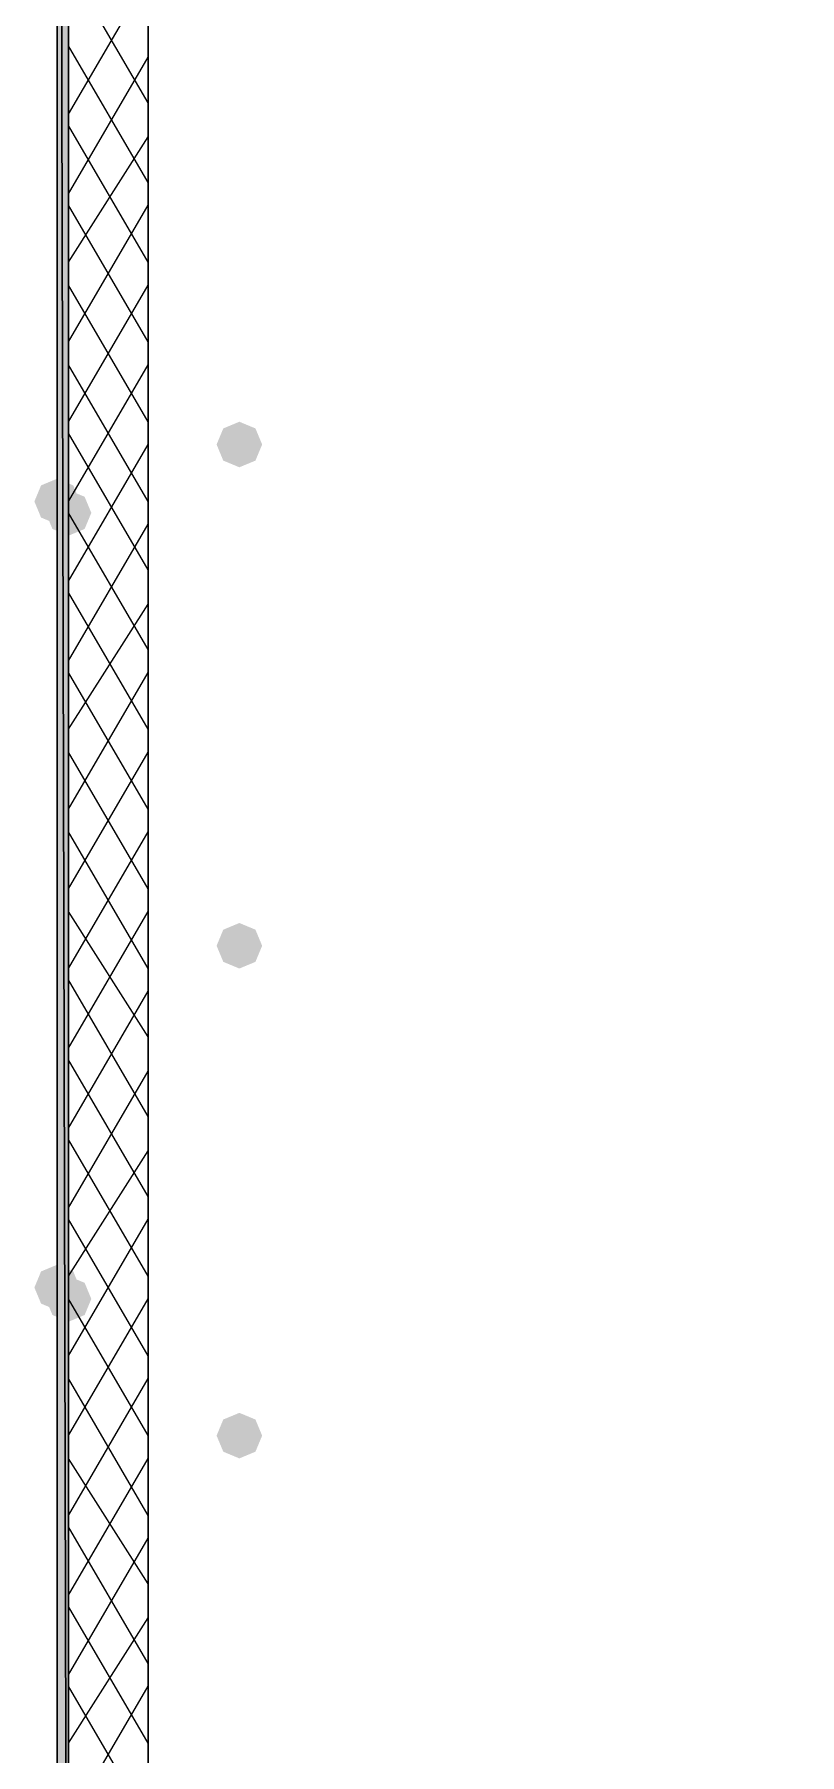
# Model space of a CAD drawing. Header units: millimetres. Extents: x 0 to 420, y 0 to 297.
# Drawn here: x 104.39 to 107.24, y 172.3 to 178.69 of the extents above; entities that cross this region are included whole.
import ezdxf

# ---------------------------------------------------------------- set-up
doc = ezdxf.new("R2010")
doc.units = ezdxf.units.MM
doc.layers.get('0').update_dxf_attribs({"linetype": 'CONTINUOUS'})

msp = doc.modelspace()

# ---------------------------------------------------------------- hatches: boundary and pattern name
at = {"true_color": 0x000007}
h = msp.add_hatch(color=0, dxfattribs=at)
h.paths.add_polyline_path([(104.521, 185.631667), (104.478667, 185.631667), (104.521, 168.232667)], flags=0)
h.paths.add_polyline_path([(104.478667, 185.631667), (104.521, 168.232667), (104.478667, 168.232667)], flags=0)
for points in [[(105.240667, 177.165), (105.215796, 177.105204), (105.156, 177.080333), (105.096204, 177.105204), (105.071333, 177.165), (105.096204, 177.224796), (105.156, 177.249667), (105.215796, 177.224796)], [(105.240667, 175.302333), (105.215796, 175.242537), (105.156, 175.217667), (105.096204, 175.242537), (105.071333, 175.302333), (105.096204, 175.362129), (105.156, 175.387), (105.215796, 175.362129)], [(105.240667, 173.482), (105.215796, 173.422204), (105.156, 173.397333), (105.096204, 173.422204), (105.071333, 173.482), (105.096204, 173.541796), (105.156, 173.566667), (105.215796, 173.541796)]]:
    msp.add_hatch(color=0, dxfattribs=at).paths.add_polyline_path(points, flags=0)
at = {"true_color": 0x0000fe}
for points in [[(104.563333, 176.953333), (104.538463, 176.893537), (104.478667, 176.868667), (104.418871, 176.893537), (104.394, 176.953333), (104.418871, 177.013129), (104.478667, 177.038), (104.538462, 177.013129)], [(104.605667, 176.911), (104.580796, 176.851204), (104.521, 176.826333), (104.461204, 176.851204), (104.436333, 176.911), (104.461204, 176.970796), (104.521, 176.995667), (104.580796, 176.970796)], [(104.563333, 174.032333), (104.538463, 173.972537), (104.478667, 173.947667), (104.418871, 173.972537), (104.394, 174.032333), (104.418871, 174.092129), (104.478667, 174.117), (104.538462, 174.092129)], [(104.605667, 173.99), (104.580796, 173.930204), (104.521, 173.905333), (104.461204, 173.930204), (104.436333, 173.99), (104.461204, 174.049796), (104.521, 174.074667), (104.580796, 174.049796)]]:
    msp.add_hatch(color=0, dxfattribs=at).paths.add_polyline_path(points, flags=0)

# ---------------------------------------------------------------- linework, layer by layer
at = {"color": 0, "true_color": 0x000007}
for points in [[(104.521, 221.064667), (104.521, 165.777333)], [(104.817333, 168.867667), (104.817333, 185.970333)], [(104.521, 168.232667), (104.521, 185.631667), (104.521, 168.232667), (104.478667, 185.631667)], [(104.817333, 178.435), (104.521, 178.943)], [(104.521, 178.392667), (104.817333, 178.900667)], [(104.817333, 178.138667), (104.521, 178.646667)], [(104.521, 178.096333), (104.817333, 178.604333)], [(104.817333, 177.842333), (104.521, 178.350333)], [(104.521, 177.842333), (104.817333, 178.308)], [(104.521, 177.546), (104.817333, 178.054)], [(104.817333, 177.546), (104.521, 178.054)], [(104.521, 177.249667), (104.817333, 177.757667)], [(104.817333, 177.249667), (104.521, 177.757667)], [(104.521, 176.953333), (104.817333, 177.461333)], [(104.817333, 176.953333), (104.521, 177.461333)], [(104.817333, 176.699333), (104.521, 177.207333)], [(104.521, 176.657), (104.817333, 177.165)], [(104.817333, 176.403), (104.521, 176.911)], [(104.521, 176.360667), (104.817333, 176.868667)], [(104.817333, 176.106667), (104.521, 176.614667)], [(104.521, 176.106667), (104.817333, 176.572333)], [(104.521, 175.810333), (104.817333, 176.318333)], [(104.817333, 175.810333), (104.521, 176.318333)], [(104.521, 175.514), (104.817333, 176.022)], [(104.817333, 175.514), (104.521, 176.022)], [(104.521, 175.217667), (104.817333, 175.725667)], [(104.817333, 175.217667), (104.521, 175.725667)], [(104.521, 174.921333), (104.817333, 175.429333)], [(104.817333, 174.963667), (104.521, 175.429333)], [(104.817333, 174.667333), (104.521, 175.175333)], [(104.521, 174.625), (104.817333, 175.133)], [(104.817333, 174.371), (104.521, 174.879)], [(104.521, 174.328667), (104.817333, 174.836667)], [(104.817333, 174.074667), (104.521, 174.582667)], [(104.521, 174.074667), (104.817333, 174.540333)], [(104.521, 173.778333), (104.817333, 174.286333)], [(104.817333, 173.778333), (104.521, 174.286333)], [(104.521, 173.482), (104.817333, 173.99)], [(104.817333, 173.482), (104.521, 173.99)], [(104.521, 173.185667), (104.817333, 173.693667)], [(104.817333, 173.185667), (104.521, 173.693667)], [(104.521, 172.889333), (104.817333, 173.397333)], [(104.817333, 172.931667), (104.521, 173.397333)], [(104.817333, 172.635333), (104.521, 173.143333)], [(104.521, 172.593), (104.817333, 173.101)], [(104.817333, 172.339), (104.521, 172.847)], [(104.521, 172.339), (104.817333, 172.804667)], [(104.521, 172.042667), (104.817333, 172.550667)], [(104.817333, 172.042667), (104.521, 172.550667)]]:
    msp.add_lwpolyline(points, dxfattribs=at)
at = {"color": 0, "true_color": 0x000098}
msp.add_lwpolyline([(117.136333, 185.970333), (104.817333, 185.970333), (104.817333, 168.867667), (117.136333, 168.867667)], close=True, dxfattribs=at)
at = {"color": 0, "true_color": 0x000007}
for points in [[(104.521, 185.631667), (104.478667, 185.631667), (104.521, 168.232667)], [(104.478667, 185.631667), (104.521, 168.232667), (104.478667, 168.232667)], [(104.521, 168.232667), (104.521, 185.631667), (104.478667, 185.631667), (104.478667, 168.232667)], [(104.521, 168.232667), (104.521, 185.631667), (104.478667, 185.631667), (104.478667, 168.232667)]]:
    msp.add_lwpolyline(points, close=True, dxfattribs=at)

doc.saveas('drawing.dxf')
